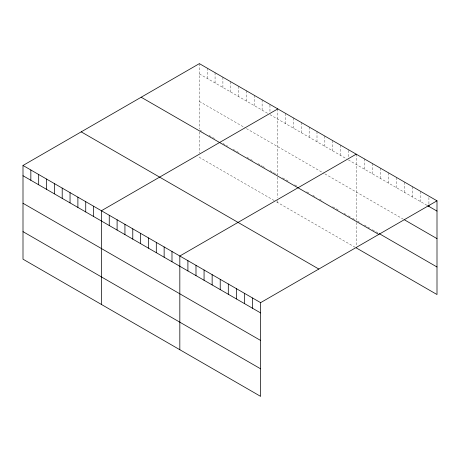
<?xml version="1.0" encoding="UTF-8"?>
<svg xmlns="http://www.w3.org/2000/svg" width="460" height="460" viewBox="0 0 460 460"><rect width="100%" height="100%" fill="white"/><g stroke="black" fill="none" stroke-linecap="round" stroke-linejoin="round"><path stroke-width="0.34" stroke-dasharray="2.3 1.72" d="M199.381 63.629L199.381 129.133M199.381 73.899L268.145 113.597M269.957 114.643L346.558 158.873M348.369 159.913L427.058 205.344M199.381 101.436L245.226 127.903M246.428 128.599L323.639 173.173M324.846 173.874L403.443 219.248M199.985 130.157L203.602 132.244M209.035 135.384L215.067 138.862M222.904 143.393L227.729 146.176M233.162 149.31L238.59 152.444M247.031 157.32L252.459 160.454M257.893 163.587L262.114 166.025M262.717 166.376L264.523 167.417M269.957 170.556L277.19 174.731M282.624 177.865L289.254 181.7M294.688 184.834L297.097 186.225M306.751 191.797L309.16 193.189M312.783 195.281L316.399 197.369M319.418 199.111L323.035 201.198M332.683 206.77L339.319 210.599M344.149 213.388L345.954 214.435M348.369 215.826L350.181 216.873M352.59 218.264L355.005 219.656M357.454 221.07L361.18 223.221M364.291 225.015L369.88 228.246M372.37 229.684L377.959 232.909M274.177 200.531L199.381 157.349L199.381 155.934M276.592 201.923L355.005 247.192M428.921 197.524L428.921 204.367M420.842 191.492L420.842 201.756M412.764 186.829L412.764 197.093M404.685 182.16L404.685 192.429M396.606 177.497L396.606 187.766M388.527 172.833L388.527 183.097M380.449 168.17L380.449 178.434M372.37 163.507L372.37 173.771M364.291 158.838L364.291 169.107M356.212 154.175L356.212 220.351M356.212 222.473L356.212 245.772M348.369 150.334L348.369 157.861M340.526 145.124L340.526 155.388M332.683 140.593L332.683 150.863M324.846 136.068L324.846 146.332M317.003 131.537L317.003 141.806M309.16 127.012L309.16 137.281M301.317 122.486L301.317 132.75M293.48 117.955L293.48 128.225M285.637 113.43L285.637 123.7M277.794 108.905L277.794 175.082M277.794 177.198L277.794 197.679M277.794 200.502L277.794 202.618M269.957 105.064L269.957 111.906M262.114 99.849L262.114 110.118M254.271 95.323L254.271 105.587M246.428 90.792L246.428 101.062M238.59 86.267L238.59 96.537M230.748 81.742L230.748 92.006M222.904 77.211L222.904 87.48M215.067 72.686L215.067 82.955M207.224 68.16L207.224 78.424M199.381 131.928L199.381 153.111"/><path stroke-width="0.69" d="M23 165.468L260.619 302.651L260.619 396.37L23 259.181L23 165.468L199.381 63.629L437 200.819L437 294.532L356.212 247.888M277.794 108.905L101.413 210.737L101.413 304.451M356.212 154.175L179.826 256.007L179.826 349.726M260.619 302.651L437 200.819M427.679 205.706L437 211.088M404.685 219.966L437 238.625M379.207 233.628L437 266.995M141.174 97.238L378.793 234.422M81.207 131.859L318.826 269.048M23 175.731L260.619 312.921M23 203.268L260.619 340.457M23 231.644L260.619 368.828M428.921 205.051L428.921 206.419M252.54 297.988L252.54 308.257M244.461 293.325L244.461 303.589M236.382 288.661L236.382 298.925M228.304 283.992L228.304 294.262M220.225 279.329L220.225 289.599M212.146 274.666L212.146 284.935M204.067 270.003L204.067 280.267M195.989 265.339L195.989 275.603M187.904 260.67L187.904 270.94M171.988 251.482L171.988 261.746M164.145 246.957L164.145 257.22M156.302 242.426L156.302 252.695M148.465 237.9L148.465 248.164M140.622 233.375L140.622 243.639M132.779 228.844L132.779 239.114M124.936 224.319L124.936 234.583M117.099 219.794L117.099 230.058M109.256 215.263L109.256 225.532M93.57 206.212L93.57 216.476M85.732 201.681L85.732 211.951M77.889 197.156L77.889 207.42M70.046 192.631L70.046 202.894M62.209 188.1L62.209 198.369M54.366 183.574L54.366 193.838M46.523 179.049L46.523 189.313M38.68 174.518L38.68 184.788M30.843 169.993L30.843 180.257"/></g></svg>
